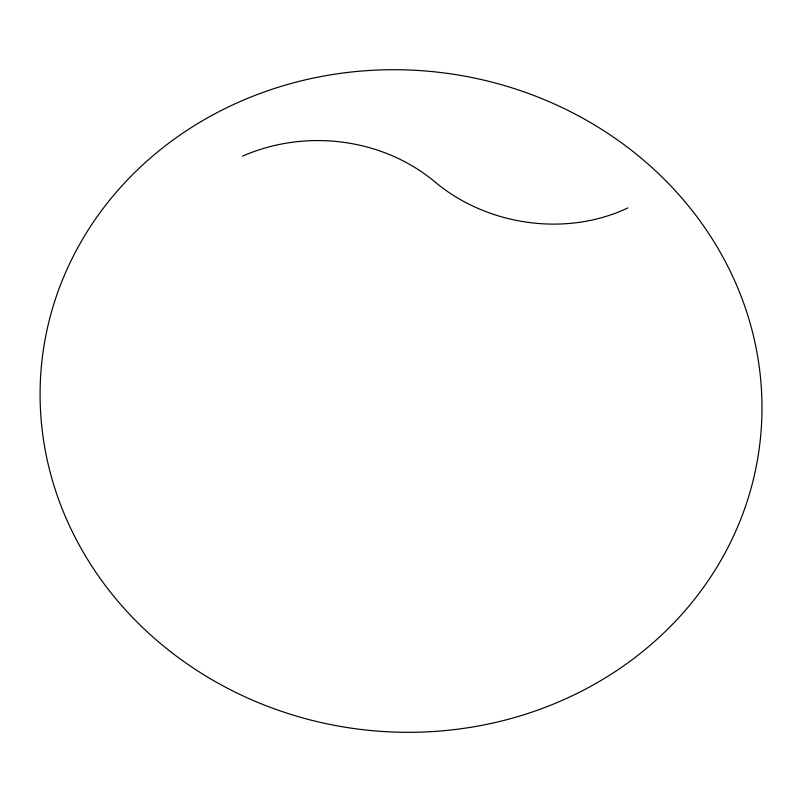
<?xml version="1.0" encoding="UTF-8"?>
<svg xmlns="http://www.w3.org/2000/svg" width="802" height="802" viewBox="0 0 802 802"><rect width="100%" height="100%" fill="white"/><g stroke="black" fill="none" stroke-linecap="round" stroke-linejoin="round"><path stroke-width="1.2" d="M627.876 207.898A159.097 132.009 10.9 0 1 435.015 181.974A170.776 151.949 0.3 0 0 242.585 156.099M171.458 652.367A361.331 330.875 6.6 0 0 757.038 462.253A361.331 330.875 6.6 0 0 274.635 88.421A361.331 330.875 6.6 0 0 171.458 652.367"/></g></svg>
